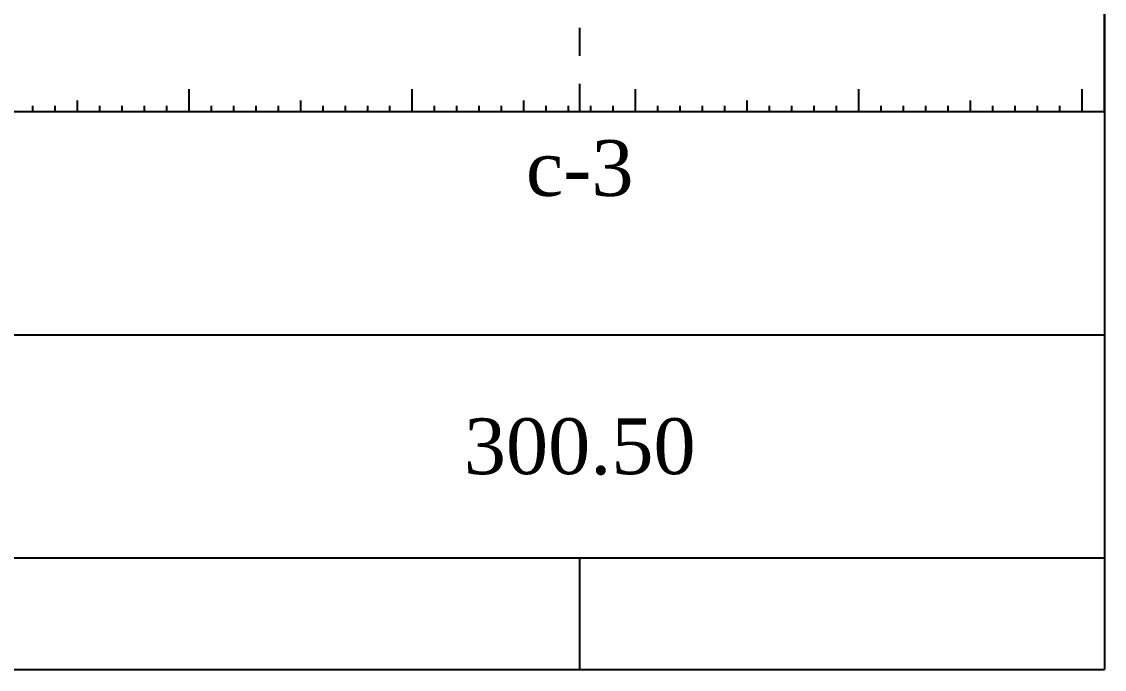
# Model space of a CAD drawing. Header units: millimetres. Extents: x 3380 to 11503, y -2610 to -1453.
# Drawn here: x 11309.43 to 11357.93, y -2533.72 to -2504.69 of the extents above; entities that cross this region are included whole.
import ezdxf
from ezdxf.enums import TextEntityAlignment as Align

# ---------------------------------------------------------------- set-up
doc = ezdxf.new("R2010")
doc.units = ezdxf.units.MM
doc.linetypes.add('JIS_02_1.2', pattern=[2.5, 1.25, -1.25])
for name, color, linetype, plot in [('ГЛ_Непечатаемый', 6, 'Continuous', False), ('ГЛ_Разрез_ОсьШкалаГ-1', 6, 'Continuous', False), ('ГЛ_Разрез_ОсьШкалаГ-10', 6, 'Continuous', False)]:
    doc.layers.add(name, color=color, linetype=linetype, plot=plot)
for name, color, linetype in [('ГЛ_Разрез_СкважинаОсь', 7, 'JIS_02_1.2'), ('ГЛ_Разрез_Таблица', 7, 'Continuous'), ('ГЛ_Разрез_ТаблицаТекст', 7, 'Continuous')]:
    doc.layers.add(name, color=color, linetype=linetype)
doc.styles.add('ГеологияРазрезМасштаб', font='timesi.ttf', dxfattribs={"height": 5})
doc.styles.add('ГеологияРазрезНазвание', font='times.ttf', dxfattribs={"height": 5})
doc.styles.add('ГеологияРазрезТаблица', font='times.ttf', dxfattribs={"height": 2.5})

# ---------------------------------------------------------------- blocks, each defined once
blk = doc.blocks.new('*U42')
at = {"layer": 'ГЛ_Разрез_ОсьШкалаГ-1'}
for p, q in [((783, -5), (783, -4.75)), ((784, -5), (784, -4.75)), ((785, -5), (785, -4.5)), ((786, -5), (786, -4.75)), ((787, -5), (787, -4.75)), ((788, -5), (788, -4.75)), ((789, -5), (789, -4.75)), ((791, -5), (791, -4.75)), ((792, -5), (792, -4.75)), ((793, -5), (793, -4.75)), ((794, -5), (794, -4.75)), ((795, -5), (795, -4.5)), ((796, -5), (796, -4.75)), ((797, -5), (797, -4.75)), ((798, -5), (798, -4.75)), ((799, -5), (799, -4.75)), ((801, -5), (801, -4.75)), ((802, -5), (802, -4.75)), ((803, -5), (803, -4.75)), ((804, -5), (804, -4.75)), ((805, -5), (805, -4.5)), ((806, -5), (806, -4.75)), ((807, -5), (807, -4.75)), ((808, -5), (808, -4.75)), ((809, -5), (809, -4.75)), ((811, -5), (811, -4.75)), ((812, -5), (812, -4.75)), ((813, -5), (813, -4.75)), ((814, -5), (814, -4.75)), ((815, -5), (815, -4.5)), ((816, -5), (816, -4.75)), ((817, -5), (817, -4.75)), ((818, -5), (818, -4.75)), ((819, -5), (819, -4.75)), ((821, -5), (821, -4.75)), ((822, -5), (822, -4.75)), ((823, -5), (823, -4.75)), ((824, -5), (824, -4.75)), ((825, -5), (825, -4.5)), ((826, -5), (826, -4.75)), ((827, -5), (827, -4.75)), ((828, -5), (828, -4.75)), ((829, -5), (829, -4.75))]:
    blk.add_line(p, q, dxfattribs=at)
at = {"layer": 'ГЛ_Разрез_ОсьШкалаГ-10'}
for p, q in [((790, -5), (790, -4)), ((790, -5), (790, -4)), ((800, -5), (800, -4)), ((800, -5), (800, -4)), ((810, -5), (810, -4)), ((810, -5), (810, -4)), ((820, -5), (820, -4)), ((820, -5), (820, -4)), ((830, -5), (830, -4))]:
    blk.add_line(p, q, dxfattribs=at)
at = {"layer": 'ГЛ_Разрез_Таблица'}
for p, q in [((0, -5), (831, -5)), ((831, -5), (831, -30)), ((0, -15), (831, -15)), ((0, -25), (831, -25)), ((0, -30), (831, -30))]:
    blk.add_line(p, q, dxfattribs=at)
at = {"flags": 8}
for tag, style, p in [('НАЗВАНИЕ', 'ГеологияРазрезНазвание', (212.646, 109.826)), ('Масштаб', 'ГеологияРазрезМасштаб', (212.646, 101.625))]:
    blk.add_attdef(tag, text='', height=5, dxfattribs=dict(at, style=style)).set_placement(p, align=Align.MIDDLE_CENTER)
blk = doc.blocks.new('*U40')
at = {"layer": 'ГЛ_Непечатаемый', "linetype": 'Continuous'}
blk.add_line((0, 49), (0, 49), dxfattribs=at)
at = {"layer": 'ГЛ_Разрез_СкважинаОсь'}
for p, q in [((0, 5), (0, 49)), ((0, 0), (0, 5))]:
    blk.add_line(p, q, dxfattribs=at)
at = {"layer": 'ГЛ_Разрез_Таблица', "ltscale": 100}
blk.add_line((0, -25), (0, -20), dxfattribs=at)
at = {"layer": 'ГЛ_Разрез_ТаблицаТекст', "style": 'ГеологияРазрезТаблица'}
for tag, p in [('СКВАЖИНА', (0, -2.529)), ('АрхНомер', (0, -6.326)), ('Отметка', (0, -15))]:
    blk.add_attdef(tag, text='', height=2.5, dxfattribs=at).set_placement(p, align=Align.MIDDLE_CENTER)

msp = doc.modelspace()

# ---------------------------------------------------------------- linework, layer by layer
at = {"lineweight": 30}
msp.add_line((11357.933, -2508.72), (11357.933, -2389.59), dxfattribs=at)

# ---------------------------------------------------------------- block references
msp.add_blockref('*U42', (10526.933, -2503.72))
msp.add_blockref('*U40', (11334.433, -2508.72)).add_auto_attribs({'СКВАЖИНА': 'с-3', 'Отметка': '300.50'})

doc.saveas('drawing.dxf')
